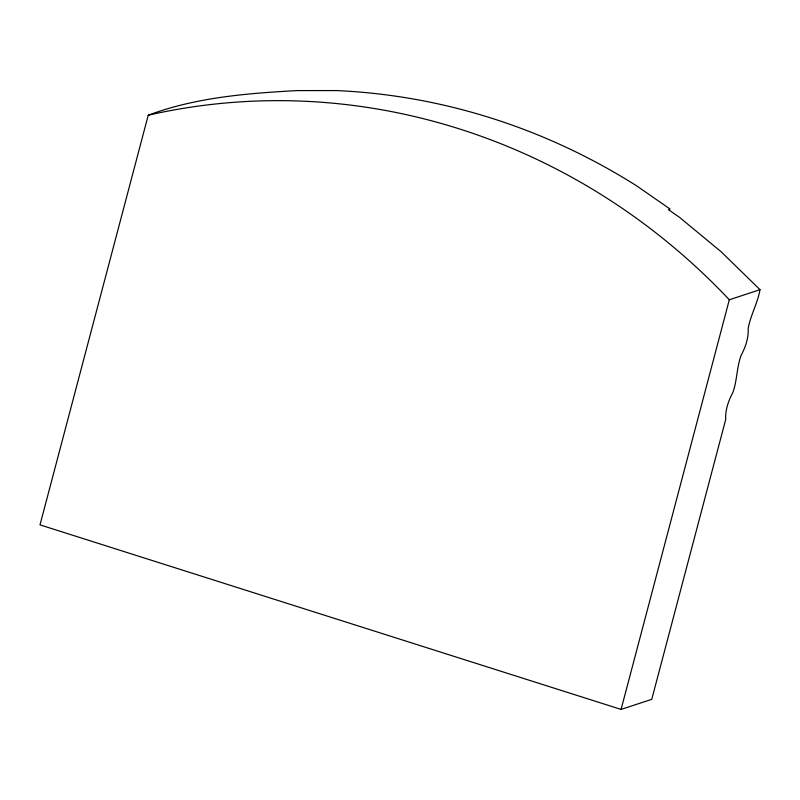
<?xml version="1.0" encoding="UTF-8"?>
<svg xmlns="http://www.w3.org/2000/svg" width="800" height="800" viewBox="0 0 800 800"><rect width="100%" height="100%" fill="white"/><g stroke="black" fill="none" stroke-linecap="round" stroke-linejoin="round"><path stroke-width="1.2" d="M148.24 115.22L40 524.87L621.08 709.42L651.76 699.34L725.72 419.44C725.13 410.17 728.48 400.69 732.82 392.56C737.27 380.38 736.61 367.68 741.06 355.49C745.4 347.37 748.75 337.88 748.16 328.61C750.56 315.03 757.68 303.29 760 289.68L721.12 251.72L679.38 217.24L668.43 209.65L670.13 209.09L636.79 185.95A645.22 612.03 71.8 0 0 336.48 90.58L297.03 90.59C247 93.35 195.65 97.41 148.24 115.22A645.22 612.03 71.8 0 1 729.32 299.77L760 289.68M621.08 709.42L729.32 299.77"/></g></svg>
